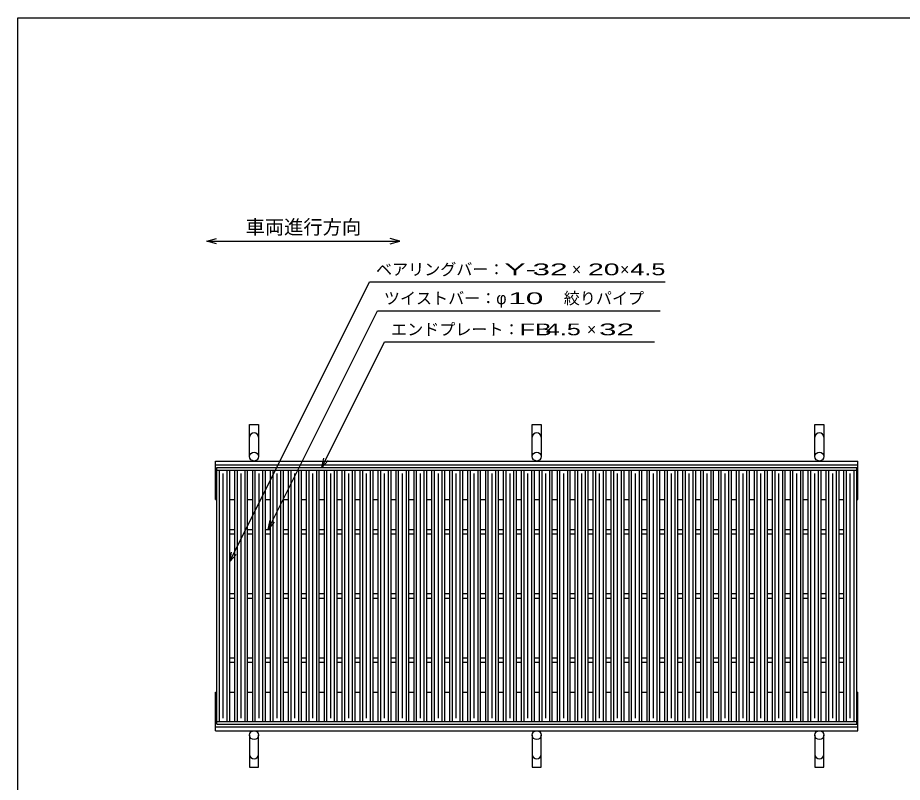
# Model space of a CAD drawing. Units: millimetres, scale not verified. Extents: x -1820 to 1724, y -1285 to 1059.
# Drawn here: x -1736 to -359, y -132 to 1059 of the extents above; entities that cross this region are included whole.
import ezdxf
from ezdxf.enums import TextEntityAlignment as Align

# ---------------------------------------------------------------- set-up
doc = ezdxf.new("R2010")
doc.units = ezdxf.units.MM
doc.header["$LTSCALE"] = 10
for name, color, linetype, lineweight in [('0_2', 150, 'Continuous', 25), ('16', 3, 'Continuous', 25), ('19', 6, 'Continuous', 25), ('22', 2, 'Continuous', 25)]:
    doc.layers.add(name, color=color, linetype=linetype, lineweight=lineweight)
doc.styles.add('ベクトル', font='')
doc.styles.get('ベクトル').set_extended_font_data('ベクトル')

msp = doc.modelspace()

# ---------------------------------------------------------------- linework, layer by layer
at = {"layer": '0_2'}
for p, q in [((-1736, -1141), (-1736, 1059)), ((-1736, 1059), (1724, 1059))]:
    msp.add_line(p, q, dxfattribs=at)
at = {"layer": '0_2', "color": 4}
for p, q in [((-1441.33, 710.83), (-1426.33, 714.83)), ((-1426.33, 706.83), (-1441.33, 710.83)), ((-1441.33, 710.83), (-1141.33, 710.83)), ((-1141.33, 710.83), (-1156.33, 714.83)), ((-1156.33, 706.83), (-1141.33, 710.83))]:
    msp.add_line(p, q, dxfattribs=at)
at = {"layer": '16'}
for p, q in [((-1426, 358.5), (-430, 358.5)), ((-1426, 354), (-1426, 358.5)), ((-430, 354), (-430, 358.5)), ((-1426, 354), (-430, 354)), ((-1426, -37), (-1426, 354)), ((-1426, 354), (-1406, 354)), ((-1422, -37), (-1422, 354)), ((-1416, -32), (-1416, 349)), ((-1410, -37), (-1410, 354)), ((-1406, -37), (-1406, 354)), ((-1398.1, -37), (-1398.1, 354)), ((-1398.1, 354), (-1378.1, 354)), ((-1394.1, -37), (-1394.1, 354)), ((-1388.1, -32), (-1388.1, 349)), ((-1382.1, -37), (-1382.1, 354)), ((-1378.1, -37), (-1378.1, 354)), ((-1370.2, -37), (-1370.2, 354)), ((-1370.2, 354), (-1350.2, 354)), ((-1366.2, -37), (-1366.2, 354)), ((-1360.2, -32), (-1360.2, 349)), ((-1354.2, -37), (-1354.2, 354)), ((-1350.2, -37), (-1350.2, 354)), ((-1342.3, -37), (-1342.3, 354)), ((-1342.3, 354), (-1322.3, 354)), ((-1338.3, -37), (-1338.3, 354)), ((-1332.3, -32), (-1332.3, 349)), ((-1326.3, -37), (-1326.3, 354)), ((-1322.3, -37), (-1322.3, 354)), ((-1314.4, -37), (-1314.4, 354)), ((-1314.4, 354), (-1294.4, 354)), ((-1310.4, -37), (-1310.4, 354)), ((-1304.4, -32), (-1304.4, 349)), ((-1298.4, -37), (-1298.4, 354)), ((-1294.4, -37), (-1294.4, 354)), ((-1286.5, -37), (-1286.5, 354)), ((-1286.5, 354), (-1266.5, 354)), ((-1282.5, -37), (-1282.5, 354)), ((-1276.5, -32), (-1276.5, 349)), ((-1270.5, -37), (-1270.5, 354)), ((-1266.5, -37), (-1266.5, 354)), ((-1258.6, -37), (-1258.6, 354)), ((-1258.6, 354), (-1238.6, 354)), ((-1254.6, -37), (-1254.6, 354)), ((-1248.6, -32), (-1248.6, 349)), ((-1242.6, -37), (-1242.6, 354)), ((-1238.6, -37), (-1238.6, 354)), ((-1230.7, -37), (-1230.7, 354)), ((-1230.7, 354), (-1210.7, 354)), ((-1226.7, -37), (-1226.7, 354)), ((-1220.7, -32), (-1220.7, 349)), ((-1214.7, -37), (-1214.7, 354)), ((-1210.7, -37), (-1210.7, 354)), ((-1202.8, -37), (-1202.8, 354)), ((-1202.8, 354), (-1182.8, 354)), ((-1198.8, -37), (-1198.8, 354)), ((-1192.8, -32), (-1192.8, 349)), ((-1186.8, -37), (-1186.8, 354)), ((-1182.8, -37), (-1182.8, 354)), ((-1174.9, -37), (-1174.9, 354)), ((-1174.9, 354), (-1154.9, 354)), ((-1170.9, -37), (-1170.9, 354)), ((-1164.9, -32), (-1164.9, 349)), ((-1158.9, -37), (-1158.9, 354)), ((-1154.9, -37), (-1154.9, 354)), ((-1147, -37), (-1147, 354)), ((-1147, 354), (-1127, 354)), ((-1143, -37), (-1143, 354)), ((-1137, -32), (-1137, 349)), ((-1131, -37), (-1131, 354)), ((-1127, -37), (-1127, 354)), ((-1119.1, -37), (-1119.1, 354)), ((-1119.1, 354), (-1099.1, 354)), ((-1115.1, -37), (-1115.1, 354)), ((-1109.1, -32), (-1109.1, 349)), ((-1103.1, -37), (-1103.1, 354)), ((-1099.1, -37), (-1099.1, 354)), ((-1091.2, -37), (-1091.2, 354)), ((-1091.2, 354), (-1071.2, 354)), ((-1087.2, -37), (-1087.2, 354)), ((-1081.2, -32), (-1081.2, 349)), ((-1075.2, -37), (-1075.2, 354)), ((-1071.2, -37), (-1071.2, 354)), ((-1063.3, -37), (-1063.3, 354)), ((-1063.3, 354), (-1043.3, 354)), ((-1059.3, -37), (-1059.3, 354)), ((-1053.3, -32), (-1053.3, 349)), ((-1047.3, -37), (-1047.3, 354)), ((-1043.3, -37), (-1043.3, 354)), ((-1035.4, -37), (-1035.4, 354)), ((-1035.4, 354), (-1015.4, 354)), ((-1031.4, -37), (-1031.4, 354)), ((-1025.4, -32), (-1025.4, 349)), ((-1019.4, -37), (-1019.4, 354)), ((-1015.4, -37), (-1015.4, 354)), ((-1007.5, -37), (-1007.5, 354)), ((-1007.5, 354), (-987.5, 354)), ((-1003.5, -37), (-1003.5, 354)), ((-997.5, -32), (-997.5, 349)), ((-991.5, -37), (-991.5, 354)), ((-987.5, -37), (-987.5, 354)), ((-979.6, -37), (-979.6, 354)), ((-979.6, 354), (-959.6, 354)), ((-975.6, -37), (-975.6, 354)), ((-969.6, -32), (-969.6, 349)), ((-963.6, -37), (-963.6, 354)), ((-959.6, -37), (-959.6, 354)), ((-951.7, -37), (-951.7, 354)), ((-951.7, 354), (-931.7, 354)), ((-947.7, -37), (-947.7, 354)), ((-941.7, -32), (-941.7, 349)), ((-935.7, -37), (-935.7, 354)), ((-931.7, -37), (-931.7, 354)), ((-923.8, -37), (-923.8, 354)), ((-923.8, 354), (-903.8, 354)), ((-919.8, -37), (-919.8, 354)), ((-913.8, -32), (-913.8, 349)), ((-907.8, -37), (-907.8, 354)), ((-903.8, -37), (-903.8, 354)), ((-895.9, -37), (-895.9, 354)), ((-895.9, 354), (-875.9, 354)), ((-891.9, -37), (-891.9, 354)), ((-885.9, -32), (-885.9, 349)), ((-879.9, -37), (-879.9, 354)), ((-875.9, -37), (-875.9, 354)), ((-868, -37), (-868, 354)), ((-868, 354), (-848, 354)), ((-864, -37), (-864, 354)), ((-858, -32), (-858, 349)), ((-852, -37), (-852, 354)), ((-848, -37), (-848, 354)), ((-840.1, -37), (-840.1, 354)), ((-840.1, 354), (-820.1, 354)), ((-836.1, -37), (-836.1, 354)), ((-830.1, -32), (-830.1, 349)), ((-824.1, -37), (-824.1, 354)), ((-820.1, -37), (-820.1, 354)), ((-812.2, -37), (-812.2, 354)), ((-812.2, 354), (-792.2, 354)), ((-808.2, -37), (-808.2, 354)), ((-802.2, -32), (-802.2, 349)), ((-796.2, -37), (-796.2, 354)), ((-792.2, -37), (-792.2, 354)), ((-784.3, -37), (-784.3, 354)), ((-784.3, 354), (-764.3, 354)), ((-780.3, -37), (-780.3, 354)), ((-774.3, -32), (-774.3, 349)), ((-768.3, -37), (-768.3, 354)), ((-764.3, -37), (-764.3, 354)), ((-756.4, -37), (-756.4, 354)), ((-756.4, 354), (-736.4, 354)), ((-752.4, -37), (-752.4, 354)), ((-746.4, -32), (-746.4, 349)), ((-740.4, -37), (-740.4, 354)), ((-736.4, -37), (-736.4, 354)), ((-728.5, -37), (-728.5, 354)), ((-728.5, 354), (-708.5, 354)), ((-724.5, -37), (-724.5, 354)), ((-718.5, -32), (-718.5, 349)), ((-712.5, -37), (-712.5, 354)), ((-708.5, -37), (-708.5, 354)), ((-700.6, -37), (-700.6, 354)), ((-700.6, 354), (-680.6, 354)), ((-696.6, -37), (-696.6, 354)), ((-690.6, -32), (-690.6, 349)), ((-684.6, -37), (-684.6, 354)), ((-680.6, -37), (-680.6, 354)), ((-672.7, -37), (-672.7, 354)), ((-672.7, 354), (-652.7, 354)), ((-668.7, -37), (-668.7, 354)), ((-662.7, -32), (-662.7, 349)), ((-656.7, -37), (-656.7, 354)), ((-652.7, -37), (-652.7, 354)), ((-644.8, -37), (-644.8, 354)), ((-644.8, 354), (-624.8, 354)), ((-640.8, -37), (-640.8, 354)), ((-634.8, -32), (-634.8, 349)), ((-628.8, -37), (-628.8, 354)), ((-624.8, -37), (-624.8, 354)), ((-616.9, -37), (-616.9, 354)), ((-616.9, 354), (-596.9, 354)), ((-612.9, -37), (-612.9, 354)), ((-606.9, -32), (-606.9, 349)), ((-600.9, -37), (-600.9, 354)), ((-596.9, -37), (-596.9, 354)), ((-589, -37), (-589, 354)), ((-589, 354), (-569, 354)), ((-585, -37), (-585, 354)), ((-579, -32), (-579, 349)), ((-573, -37), (-573, 354)), ((-569, -37), (-569, 354)), ((-561.1, -37), (-561.1, 354)), ((-561.1, 354), (-541.1, 354)), ((-557.1, -37), (-557.1, 354)), ((-551.1, -32), (-551.1, 349)), ((-545.1, -37), (-545.1, 354)), ((-541.1, -37), (-541.1, 354)), ((-533.2, -37), (-533.2, 354)), ((-533.2, 354), (-513.2, 354)), ((-529.2, -37), (-529.2, 354)), ((-523.2, -32), (-523.2, 349)), ((-517.2, -37), (-517.2, 354)), ((-513.2, -37), (-513.2, 354)), ((-505.3, -37), (-505.3, 354)), ((-505.3, 354), (-485.3, 354)), ((-501.3, -37), (-501.3, 354)), ((-495.3, -32), (-495.3, 349)), ((-489.3, -37), (-489.3, 354)), ((-485.3, -37), (-485.3, 354)), ((-477.4, -37), (-477.4, 354)), ((-477.4, 354), (-457.4, 354)), ((-473.4, -37), (-473.4, 354)), ((-467.4, -32), (-467.4, 349)), ((-461.4, -37), (-461.4, 354)), ((-457.4, -37), (-457.4, 354)), ((-450, -37), (-450, 354)), ((-450, 354), (-430, 354)), ((-446, -37), (-446, 354)), ((-440, -32), (-440, 349)), ((-434, -37), (-434, 354)), ((-430, -37), (-430, 354)), ((-1406, 262), (-1398.1, 262)), ((-1378.1, 262), (-1370.2, 262)), ((-1350.2, 262), (-1342.3, 262)), ((-1322.3, 262), (-1314.4, 262)), ((-1294.4, 262), (-1286.5, 262)), ((-1266.5, 262), (-1258.6, 262)), ((-1238.6, 262), (-1230.7, 262)), ((-1210.7, 262), (-1202.8, 262)), ((-1182.8, 262), (-1174.9, 262)), ((-1154.9, 262), (-1147, 262)), ((-1127, 262), (-1119.1, 262)), ((-1099.1, 262), (-1091.2, 262)), ((-1071.2, 262), (-1063.3, 262)), ((-1043.3, 262), (-1035.4, 262)), ((-1015.4, 262), (-1007.5, 262)), ((-987.5, 262), (-979.6, 262)), ((-959.6, 262), (-951.7, 262)), ((-931.7, 262), (-923.8, 262)), ((-903.8, 262), (-895.9, 262)), ((-875.9, 262), (-868, 262)), ((-848, 262), (-840.1, 262)), ((-820.1, 262), (-812.2, 262)), ((-792.2, 262), (-784.3, 262)), ((-764.3, 262), (-756.4, 262)), ((-736.4, 262), (-728.5, 262)), ((-708.5, 262), (-700.6, 262)), ((-680.6, 262), (-672.7, 262)), ((-652.7, 262), (-644.8, 262)), ((-624.8, 262), (-616.9, 262)), ((-596.9, 262), (-589, 262)), ((-569, 262), (-561.1, 262)), ((-541.1, 262), (-533.2, 262)), ((-513.2, 262), (-505.3, 262)), ((-485.3, 262), (-477.4, 262)), ((-457.4, 262), (-450, 262)), ((-1406, 255), (-1398.1, 255)), ((-1378.1, 255), (-1370.2, 255)), ((-1350.2, 255), (-1342.3, 255)), ((-1322.3, 255), (-1314.4, 255)), ((-1294.4, 255), (-1286.5, 255)), ((-1266.5, 255), (-1258.6, 255)), ((-1238.6, 255), (-1230.7, 255)), ((-1210.7, 255), (-1202.8, 255)), ((-1182.8, 255), (-1174.9, 255)), ((-1154.9, 255), (-1147, 255)), ((-1127, 255), (-1119.1, 255)), ((-1099.1, 255), (-1091.2, 255)), ((-1071.2, 255), (-1063.3, 255)), ((-1043.3, 255), (-1035.4, 255)), ((-1015.4, 255), (-1007.5, 255)), ((-987.5, 255), (-979.6, 255)), ((-959.6, 255), (-951.7, 255)), ((-931.7, 255), (-923.8, 255)), ((-903.8, 255), (-895.9, 255)), ((-875.9, 255), (-868, 255)), ((-848, 255), (-840.1, 255)), ((-820.1, 255), (-812.2, 255)), ((-792.2, 255), (-784.3, 255)), ((-764.3, 255), (-756.4, 255)), ((-736.4, 255), (-728.5, 255)), ((-708.5, 255), (-700.6, 255)), ((-680.6, 255), (-672.7, 255)), ((-652.7, 255), (-644.8, 255)), ((-624.8, 255), (-616.9, 255)), ((-596.9, 255), (-589, 255)), ((-569, 255), (-561.1, 255)), ((-541.1, 255), (-533.2, 255)), ((-513.2, 255), (-505.3, 255)), ((-485.3, 255), (-477.4, 255)), ((-457.4, 255), (-450, 255)), ((-1406, 162), (-1398.1, 162)), ((-1406, 155), (-1398.1, 155)), ((-1378.1, 162), (-1370.2, 162)), ((-1378.1, 155), (-1370.2, 155)), ((-1350.2, 162), (-1342.3, 162)), ((-1350.2, 155), (-1342.3, 155)), ((-1322.3, 162), (-1314.4, 162)), ((-1322.3, 155), (-1314.4, 155)), ((-1294.4, 162), (-1286.5, 162)), ((-1294.4, 155), (-1286.5, 155)), ((-1266.5, 162), (-1258.6, 162)), ((-1266.5, 155), (-1258.6, 155)), ((-1238.6, 162), (-1230.7, 162)), ((-1238.6, 155), (-1230.7, 155)), ((-1210.7, 162), (-1202.8, 162)), ((-1210.7, 155), (-1202.8, 155)), ((-1182.8, 162), (-1174.9, 162)), ((-1182.8, 155), (-1174.9, 155)), ((-1154.9, 162), (-1147, 162)), ((-1154.9, 155), (-1147, 155)), ((-1127, 162), (-1119.1, 162)), ((-1127, 155), (-1119.1, 155)), ((-1099.1, 162), (-1091.2, 162)), ((-1099.1, 155), (-1091.2, 155)), ((-1071.2, 162), (-1063.3, 162)), ((-1071.2, 155), (-1063.3, 155)), ((-1043.3, 162), (-1035.4, 162)), ((-1043.3, 155), (-1035.4, 155)), ((-1015.4, 162), (-1007.5, 162)), ((-1015.4, 155), (-1007.5, 155)), ((-987.5, 162), (-979.6, 162)), ((-987.5, 155), (-979.6, 155)), ((-959.6, 162), (-951.7, 162)), ((-959.6, 155), (-951.7, 155)), ((-931.7, 162), (-923.8, 162)), ((-931.7, 155), (-923.8, 155)), ((-903.8, 162), (-895.9, 162)), ((-903.8, 155), (-895.9, 155)), ((-875.9, 162), (-868, 162)), ((-875.9, 155), (-868, 155)), ((-848, 162), (-840.1, 162)), ((-848, 155), (-840.1, 155)), ((-820.1, 162), (-812.2, 162)), ((-820.1, 155), (-812.2, 155)), ((-792.2, 162), (-784.3, 162)), ((-792.2, 155), (-784.3, 155)), ((-764.3, 162), (-756.4, 162)), ((-764.3, 155), (-756.4, 155)), ((-736.4, 162), (-728.5, 162)), ((-736.4, 155), (-728.5, 155)), ((-708.5, 162), (-700.6, 162)), ((-708.5, 155), (-700.6, 155)), ((-680.6, 162), (-672.7, 162)), ((-680.6, 155), (-672.7, 155)), ((-652.7, 162), (-644.8, 162)), ((-652.7, 155), (-644.8, 155)), ((-624.8, 162), (-616.9, 162)), ((-624.8, 155), (-616.9, 155)), ((-596.9, 162), (-589, 162)), ((-596.9, 155), (-589, 155)), ((-569, 162), (-561.1, 162)), ((-569, 155), (-561.1, 155)), ((-541.1, 162), (-533.2, 162)), ((-541.1, 155), (-533.2, 155)), ((-513.2, 162), (-505.3, 162)), ((-513.2, 155), (-505.3, 155)), ((-485.3, 162), (-477.4, 162)), ((-485.3, 155), (-477.4, 155)), ((-457.4, 162), (-450, 162)), ((-457.4, 155), (-450, 155)), ((-1406, 62), (-1398.1, 62)), ((-1378.1, 62), (-1370.2, 62)), ((-1350.2, 62), (-1342.3, 62)), ((-1322.3, 62), (-1314.4, 62)), ((-1294.4, 62), (-1286.5, 62)), ((-1266.5, 62), (-1258.6, 62)), ((-1238.6, 62), (-1230.7, 62)), ((-1210.7, 62), (-1202.8, 62)), ((-1182.8, 62), (-1174.9, 62)), ((-1154.9, 62), (-1147, 62)), ((-1127, 62), (-1119.1, 62)), ((-1099.1, 62), (-1091.2, 62)), ((-1071.2, 62), (-1063.3, 62)), ((-1043.3, 62), (-1035.4, 62)), ((-1015.4, 62), (-1007.5, 62)), ((-987.5, 62), (-979.6, 62)), ((-959.6, 62), (-951.7, 62)), ((-931.7, 62), (-923.8, 62)), ((-903.8, 62), (-895.9, 62)), ((-875.9, 62), (-868, 62)), ((-848, 62), (-840.1, 62)), ((-820.1, 62), (-812.2, 62)), ((-792.2, 62), (-784.3, 62)), ((-764.3, 62), (-756.4, 62)), ((-736.4, 62), (-728.5, 62)), ((-708.5, 62), (-700.6, 62)), ((-680.6, 62), (-672.7, 62)), ((-652.7, 62), (-644.8, 62)), ((-624.8, 62), (-616.9, 62)), ((-596.9, 62), (-589, 62)), ((-569, 62), (-561.1, 62)), ((-541.1, 62), (-533.2, 62)), ((-513.2, 62), (-505.3, 62)), ((-485.3, 62), (-477.4, 62)), ((-457.4, 62), (-450, 62)), ((-1406, 55), (-1398.1, 55)), ((-1378.1, 55), (-1370.2, 55)), ((-1350.2, 55), (-1342.3, 55)), ((-1322.3, 55), (-1314.4, 55)), ((-1294.4, 55), (-1286.5, 55)), ((-1266.5, 55), (-1258.6, 55)), ((-1238.6, 55), (-1230.7, 55)), ((-1210.7, 55), (-1202.8, 55)), ((-1182.8, 55), (-1174.9, 55)), ((-1154.9, 55), (-1147, 55)), ((-1127, 55), (-1119.1, 55)), ((-1099.1, 55), (-1091.2, 55)), ((-1071.2, 55), (-1063.3, 55)), ((-1043.3, 55), (-1035.4, 55)), ((-1015.4, 55), (-1007.5, 55)), ((-987.5, 55), (-979.6, 55)), ((-959.6, 55), (-951.7, 55)), ((-931.7, 55), (-923.8, 55)), ((-903.8, 55), (-895.9, 55)), ((-875.9, 55), (-868, 55)), ((-848, 55), (-840.1, 55)), ((-820.1, 55), (-812.2, 55)), ((-792.2, 55), (-784.3, 55)), ((-764.3, 55), (-756.4, 55)), ((-736.4, 55), (-728.5, 55)), ((-708.5, 55), (-700.6, 55)), ((-680.6, 55), (-672.7, 55)), ((-652.7, 55), (-644.8, 55)), ((-624.8, 55), (-616.9, 55)), ((-596.9, 55), (-589, 55)), ((-569, 55), (-561.1, 55)), ((-541.1, 55), (-533.2, 55)), ((-513.2, 55), (-505.3, 55)), ((-485.3, 55), (-477.4, 55)), ((-457.4, 55), (-450, 55)), ((-1426, -37), (-430, -37)), ((-1426, -41.5), (-1426, -37)), ((-1426, -37), (-1406, -37)), ((-1398.1, -37), (-1378.1, -37)), ((-1370.2, -37), (-1350.2, -37)), ((-1342.3, -37), (-1322.3, -37)), ((-1314.4, -37), (-1294.4, -37)), ((-1286.5, -37), (-1266.5, -37)), ((-1258.6, -37), (-1238.6, -37)), ((-1230.7, -37), (-1210.7, -37)), ((-1202.8, -37), (-1182.8, -37)), ((-1174.9, -37), (-1154.9, -37)), ((-1147, -37), (-1127, -37)), ((-1119.1, -37), (-1099.1, -37)), ((-1091.2, -37), (-1071.2, -37)), ((-1063.3, -37), (-1043.3, -37)), ((-1035.4, -37), (-1015.4, -37)), ((-1007.5, -37), (-987.5, -37)), ((-979.6, -37), (-959.6, -37)), ((-951.7, -37), (-931.7, -37)), ((-923.8, -37), (-903.8, -37)), ((-895.9, -37), (-875.9, -37)), ((-868, -37), (-848, -37)), ((-840.1, -37), (-820.1, -37)), ((-812.2, -37), (-792.2, -37)), ((-784.3, -37), (-764.3, -37)), ((-756.4, -37), (-736.4, -37)), ((-728.5, -37), (-708.5, -37)), ((-700.6, -37), (-680.6, -37)), ((-672.7, -37), (-652.7, -37)), ((-644.8, -37), (-624.8, -37)), ((-616.9, -37), (-596.9, -37)), ((-589, -37), (-569, -37)), ((-561.1, -37), (-541.1, -37)), ((-533.2, -37), (-513.2, -37)), ((-505.3, -37), (-485.3, -37)), ((-477.4, -37), (-457.4, -37)), ((-450, -37), (-430, -37)), ((-430, -41.5), (-430, -37)), ((-1426, -41.5), (-430, -41.5))]:
    msp.add_line(p, q, dxfattribs=at)
at = {"layer": '19'}
for p, q in [((-1375, 375.5), (-1375, 425.5)), ((-1375, 425.5), (-1361, 425.5)), ((-1361, 425.5), (-1361, 375.5)), ((-935, 375.5), (-935, 425.5)), ((-935, 425.5), (-921, 425.5)), ((-921, 425.5), (-921, 375.5)), ((-495, 375.5), (-495, 425.5)), ((-495, 425.5), (-481, 425.5)), ((-481, 425.5), (-481, 375.5)), ((-1428, 368.5), (-428, 368.5)), ((-1428, 308.5), (-1428, 368.5)), ((-1428, 362.5), (-428, 362.5)), ((-428, 308.5), (-428, 368.5)), ((-1428, 308.5), (-1426, 308.5)), ((-1406, 308.5), (-1398.1, 308.5)), ((-1378.1, 308.5), (-1370.2, 308.5)), ((-1350.2, 308.5), (-1342.3, 308.5)), ((-1322.3, 308.5), (-1314.4, 308.5)), ((-1294.4, 308.5), (-1286.5, 308.5)), ((-1266.5, 308.5), (-1258.6, 308.5)), ((-1238.6, 308.5), (-1230.7, 308.5)), ((-1210.7, 308.5), (-1202.8, 308.5)), ((-1182.8, 308.5), (-1174.9, 308.5)), ((-1154.9, 308.5), (-1147, 308.5)), ((-1127, 308.5), (-1119.1, 308.5)), ((-1099.1, 308.5), (-1091.2, 308.5)), ((-1071.2, 308.5), (-1063.3, 308.5)), ((-1043.3, 308.5), (-1035.4, 308.5)), ((-1015.4, 308.5), (-1007.5, 308.5)), ((-987.5, 308.5), (-979.6, 308.5)), ((-959.6, 308.5), (-951.7, 308.5)), ((-931.7, 308.5), (-923.8, 308.5)), ((-903.8, 308.5), (-895.9, 308.5)), ((-875.9, 308.5), (-868, 308.5)), ((-848, 308.5), (-840.1, 308.5)), ((-820.1, 308.5), (-812.2, 308.5)), ((-792.2, 308.5), (-784.3, 308.5)), ((-764.3, 308.5), (-756.4, 308.5)), ((-736.4, 308.5), (-728.5, 308.5)), ((-708.5, 308.5), (-700.6, 308.5)), ((-680.6, 308.5), (-672.7, 308.5)), ((-652.7, 308.5), (-644.8, 308.5)), ((-624.8, 308.5), (-616.9, 308.5)), ((-596.9, 308.5), (-589, 308.5)), ((-569, 308.5), (-561.1, 308.5)), ((-541.1, 308.5), (-533.7, 308.5)), ((-513.2, 308.5), (-505.8, 308.5)), ((-485.3, 308.5), (-477.9, 308.5)), ((-457.4, 308.5), (-450, 308.5)), ((-430, 308.5), (-428, 308.5)), ((-1428, -51.5), (-1428, 8.5)), ((-1428, 8.5), (-1426, 8.5)), ((-1406, 8.5), (-1398.1, 8.5)), ((-1378.1, 8.5), (-1370.2, 8.5)), ((-1350.2, 8.5), (-1342.3, 8.5)), ((-1322.3, 8.5), (-1314.4, 8.5)), ((-1294.4, 8.5), (-1286.5, 8.5)), ((-1266.5, 8.5), (-1258.6, 8.5)), ((-1238.6, 8.5), (-1230.7, 8.5)), ((-1210.7, 8.5), (-1202.8, 8.5)), ((-1182.8, 8.5), (-1174.9, 8.5)), ((-1154.9, 8.5), (-1147, 8.5)), ((-1127, 8.5), (-1119.1, 8.5)), ((-1099.1, 8.5), (-1091.2, 8.5)), ((-1071.2, 8.5), (-1063.3, 8.5)), ((-1043.3, 8.5), (-1035.4, 8.5)), ((-1015.4, 8.5), (-1007.5, 8.5)), ((-987.5, 8.5), (-979.6, 8.5)), ((-959.6, 8.5), (-951.7, 8.5)), ((-931.7, 8.5), (-923.8, 8.5)), ((-903.8, 8.5), (-895.9, 8.5)), ((-875.9, 8.5), (-868, 8.5)), ((-848, 8.5), (-840.1, 8.5)), ((-820.1, 8.5), (-812.2, 8.5)), ((-792.2, 8.5), (-784.3, 8.5)), ((-764.3, 8.5), (-756.4, 8.5)), ((-736.4, 8.5), (-728.5, 8.5)), ((-708.5, 8.5), (-700.6, 8.5)), ((-680.6, 8.5), (-672.7, 8.5)), ((-652.7, 8.5), (-644.8, 8.5)), ((-624.8, 8.5), (-616.9, 8.5)), ((-596.9, 8.5), (-589, 8.5)), ((-569, 8.5), (-561.1, 8.5)), ((-541.1, 8.5), (-533.7, 8.5)), ((-513.2, 8.5), (-505.8, 8.5)), ((-485.3, 8.5), (-477.9, 8.5)), ((-457.4, 8.5), (-450, 8.5)), ((-430, 8.5), (-428, 8.5)), ((-428, -51.5), (-428, 8.5)), ((-1428, -45.5), (-428, -45.5)), ((-1428, -51.5), (-428, -51.5)), ((-1375, -58.5), (-1375, -108.5)), ((-1361, -108.5), (-1361, -58.5)), ((-935, -58.5), (-935, -108.5)), ((-921, -108.5), (-921, -58.5)), ((-495, -58.5), (-495, -108.5)), ((-481, -108.5), (-481, -58.5)), ((-1375, -108.5), (-1361, -108.5)), ((-935, -108.5), (-921, -108.5)), ((-495, -108.5), (-481, -108.5))]:
    msp.add_line(p, q, dxfattribs=at)
for centre in [(-1368, 375.5), (-928, 375.5), (-488, 375.5), (-1368, -58.5), (-928, -58.5), (-488, -58.5)]:
    msp.add_circle(centre, 7, dxfattribs=at)
for centre, start, end in [((-1368, 405.5), 0, 180), ((-928, 405.5), 0, 180), ((-488, 405.5), 0, 180), ((-1368, -88.5), 180, 0), ((-928, -88.5), 180, 0), ((-488, -88.5), 180, 0)]:
    msp.add_arc(centre, 7, start, end, dxfattribs=at)
at = {"layer": '22', "color": 4}
for p, q in [((-1406, 212), (-1188.25, 647.5)), ((-1188.25, 647.5), (-728.25, 647.5)), ((-1346.25, 262), (-1176, 602.5)), ((-1176, 602.5), (-736, 602.5)), ((-1262.55, 358.5), (-1164.8, 554)), ((-1164.8, 554), (-744.8, 554)), ((-1262.55, 358.5), (-1259.55, 373.1)), ((-1262.55, 358.5), (-1252.55, 369.5)), ((-1346.25, 262), (-1343.25, 276.6)), ((-1346.25, 262), (-1336.25, 273)), ((-1406, 212), (-1403, 226.6)), ((-1406, 212), (-1396, 223))]:
    msp.add_line(p, q, dxfattribs=at)

# ---------------------------------------------------------------- texts
at = {"layer": '0_2', "color": 2, "style": 'ベクトル'}
msp.add_text('車両進行方向', height=21.99, dxfattribs=at).set_placement((-1381.33, 732.83), align=Align.MIDDLE_LEFT)
at = {"layer": '22', "style": 'ベクトル'}
for s, p in [('ベアリングバー：', (-1178.25, 667)), ('×', (-873.25, 667)), ('×', (-798.25, 667)), ('絞りパイプ', (-886, 622)), ('ツイストバー：', (-1166, 622)), ('φ', (-991, 622)), ('エンドプレート：', (-1154.8, 573.5)), ('×', (-849.8, 573.5))]:
    msp.add_text(s, height=18.33, dxfattribs=at).set_placement(p, align=Align.MIDDLE_LEFT)
for s, width, p in [('Y-', 2, (-978.25, 667)), (' 32 ', 2, (-948.25, 667)), ('20', 1.8, (-848.25, 667)), (' 4.5 ', 1.6, (-793.25, 667)), (' 10 ', 2, (-986, 622)), ('FB', 1.6, (-954.8, 573.5)), (' 4.5 ', 1.6, (-924.8, 573.5)), (' 32 ', 2, (-844.8, 573.5))]:
    msp.add_text(s, height=18.33, dxfattribs=dict(at, width=width)).set_placement(p, align=Align.MIDDLE_LEFT)

doc.saveas('drawing.dxf')
